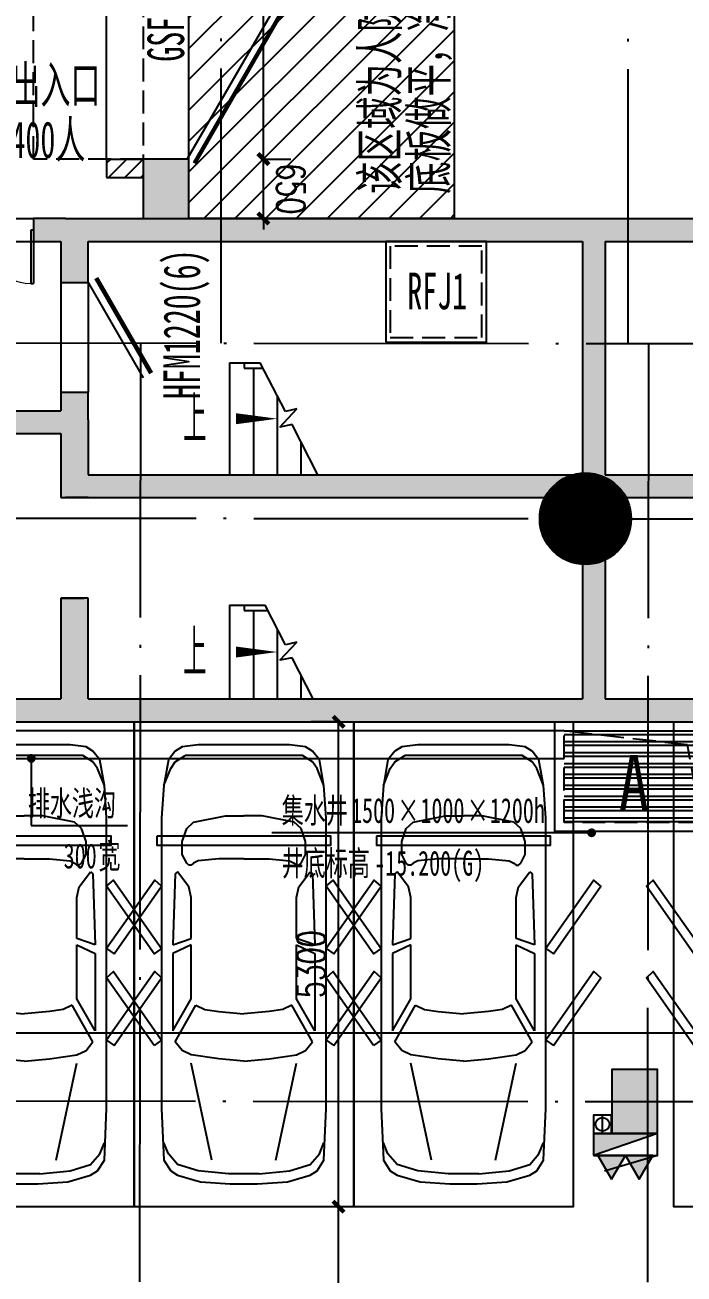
# Model space of a CAD drawing. Header units: millimetres. Extents: x 12325263 to 13848842, y -1463133 to 573208.
# Drawn here: x 12531185 to 12538387, y -1371622 to -1357971 of the extents above; entities that cross this region are included whole.
import ezdxf

# ---------------------------------------------------------------- set-up
doc = ezdxf.new("R2010")
doc.units = ezdxf.units.MM
doc.header["$LTSCALE"] = 1000
for name, pattern in [('__DASH', [0.35, 0.25, -0.1]), ('DASH', [0.35, 0.25, -0.1]), ('DOTE', [2.4200000000000004, 2, -0.2, 0.02, -0.2]), ('地下室负三层平面图$0$-3F平面$0$$AUDIT_BAD_LTYPE2', [0])]:
    doc.linetypes.add(name, pattern=pattern)
for name, color, linetype in [('#s-灭火器', 20, 'Continuous'), ('A-ANNO-DIMS', 83, 'Continuous'), ('A-WALL-PATT', 8, 'Continuous'), ('A_WALL(防火墙)', 151, 'Continuous'), ('AXIS', 3, 'Continuous'), ('DIM_SYMB', 3, 'Continuous'), ('DOOR_FIRE', 1, 'Continuous'), ('DOTE', 16, 'DOTE'), ('EQUIP_消火栓', 7, 'Continuous'), ('G-合 -3F地下室墙柱$0$COLUMN', 6, 'Continuous'), ('J-集水井', 40, 'Continuous'), ('PUB_HATCH', 8, 'Continuous'), ('PUB_TEXT', 7, 'Continuous'), ('TH_TEXT', 7, 'Continuous'), ('VPIPE-消防中', 3, 'Continuous'), ('人防墙', 6, 'Continuous'), ('人防平时标注', 42, 'Continuous'), ('人防门', 60, 'Continuous'), ('人防门编号', 73, 'Continuous'), ('人防集水井', 62, 'Continuous'), ('商业酒店共享车位', 53, 'Continuous'), ('水条件', 1, 'Continuous'), ('水沟+分水线', 133, 'Continuous'), ('防火卷帘', 141, 'Continuous')]:
    doc.layers.add(name, color=color, linetype=linetype)
doc.layers.add('人防文字', color=3, linetype='Continuous', lineweight=15)
doc.styles.add('-黑体', font='simhei.ttf')
doc.styles.add('_TCH_DIM', font='SIMPLEX.shx', dxfattribs={"width": 0.7, "bigfont": 'GBCBIG.shx'})
doc.styles.add('_TCH_DIM_T3', font='SIMPLEX.shx', dxfattribs={"width": 0.7058823529411765, "bigfont": 'GBCBIG.shx'})
doc.styles.add('宋体', font='', dxfattribs={"width": 0.65})
doc.styles.add('标注宋体', font='', dxfattribs={"width": 0.6})
doc.styles.get('宋体').set_extended_font_data('SimSun')
doc.styles.get('标注宋体').set_extended_font_data('NSimSun')
doc.dimstyles.new('_TCH_ARCH&&120', dxfattribs={"dimtxt": 306, "dimasz": 120, "dimexe": 300, "dimexo": 360, "dimgap": 147, "dimtad": 1, "dimdec": 0, "dimzin": 0, "dimdsep": 46, "dimtxsty": '_TCH_DIM_T3', "dimblk": 'ARCHTICK', "dimcen": 0.09, "dimclrt": 7, "dimazin": 2, "dimtfac": 1, "dimtdec": 0, "dimtix": 1, "dimtmove": 2, "dimatfit": 3, "dimfxl": 1, "dimfxlon": 1, "dimtolj": 1, "dimtzin": 0, "dimarcsym": 0})

# ---------------------------------------------------------------- blocks, each defined once
blk = doc.blocks.new('asdgafgfadagagfdhdagdgfasdgagRFJ1')
at = {"layer": '人防集水井'}
blk.add_lwpolyline([(-50, -1050.00000025006), (1049.999999761581, -1049.999999987893), (1049.999999761581, 49.99999974993989), (-50, 50.00000001210719)], close=True, dxfattribs=at)
at = {"layer": '人防集水井', "linetype": 'DASH'}
blk.add_lwpolyline([(0, -1000.000000238419), (999.9999997615814, -1000), (999.9999997615814, -2.384185791015625e-07), (0, 0)], close=True, dxfattribs=at)
at = {"layer": '人防集水井', "style": '标注宋体', "width": 0.6}
blk.add_text('RFJ1', height=400, dxfattribs=at).set_placement((185.9445598525926, -691.3971052645938))
blk = doc.blocks.new('asdgafgfadagagfdhdagdgfasdgagasdgdfgdsfh$DorLib2D$00000192')
at = {"color": 0}
blk.add_line((-0.4999999999906706, 0.1249999999948415), (0.3660254037936426, 0.6249999999947988), dxfattribs=at)
at = {"color": 0, "const_width": 0.04166666666666666}
blk.add_lwpolyline([(-0.5416666666573526, 0.1971687836435301), (0.3243587371270884, 0.6971687836435052)], dxfattribs=at)
blk = doc.blocks.new('asdgafgfadagagfdhdagdgfasdgagasdgdfgdsfh$DorLib2D$00000211')
at = {"color": 0}
for p, q in [((-0.4999999999998872, 0.04999999999998384), (-0.0669872981076951, 0.299999999999979)), ((0.5000000000001146, 0.05000000000001181), (0.06698729810792248, 0.3000000000000083))]:
    blk.add_line(p, q, dxfattribs=at)
at = {"color": 0, "const_width": 0.01}
for points in [[(-0.509999999999887, 0.06732050807566958), (-0.07698729810769844, 0.31732050807565)], [(0.5100000000001126, 0.06732050807569756), (0.07698729810792404, 0.3173205080756794)]]:
    blk.add_lwpolyline(points, dxfattribs=at)
blk = doc.blocks.new('asdgafgf20230228-rf3')
at = {"layer": 'PUB_HATCH'}
for points in [[(-10000.00342168678, 250.0280313555359), (-10000.00268760554, 899.9673301467071), (-10500.00268760523, 899.967894877321), (-10500.00342168646, 250.0285960861498)], [(-11349.99773273475, 250.0327178983054), (-11699.99979395072, 250.033726836105), (-11700.00051461633, 0.03372683714376576), (-11399.99999925437, 0.03286203692283468), (-11283.33257707627, 83.36585905780328)], [(-11283.33257707627, 83.36585905780328), (-11099.99999923969, 0.03199723818163088), (-5699.999999472158, 0.01643086082035178), (-5599.999243961586, 83.34947592607516), (-5649.997732952678, 250.0162867222017), (-11349.99773273475, 250.0327178983054)], [(-5599.999243961586, 83.34947592607516), (-5449.999999459922, 0.01571019520337134), (3.130042574494488e-07, -3.152363115848658e-07), (200.0042255882816, 124.9381033776825), (250.0022668424299, 249.9992790136522), (-5649.997732952679, 250.0162867222017)], [(-11399.99999925437, 0.03286203692283468), (-11400.00593400412, -449.9669066197354), (-11100.00593403021, -449.9708631216011), (-11099.99999923969, 0.03199723818163088), (-11283.33257707627, 83.36585905780328)], [(-5599.999243961586, 83.34947592607516), (-5699.999999472158, 0.01643086082035178), (-5700.033629735518, -2549.983569046607), (-5575.035278271788, -2674.983929375154), (-5450.033629723282, -2549.984289712167), (-5449.999999459922, 0.01571019520337134)], [(-11100.02571654259, -1949.971093734206), (-11100.02176003768, -1649.970863017241), (-11400.02176001159, -1649.966906515376), (-11400.02439768917, -1849.967640251941), (-11300.02593633521, -1966.635458076227)], [(-13300.02439760538, -1849.961697013427), (-13550.02769470206, -2099.960914999268), (-11400.02769477387, -2099.96764024285), (-11300.02593633521, -1966.635458076227), (-11400.02439768917, -1849.967640251941)], [(-11300.02593633521, -1966.635458076332), (-11400.02769477387, -2099.96764024285), (-11400.03494834651, -2649.966622530231), (-11200.03516814691, -2666.634209287481), (-11100.0336295048, -2549.968002670349), (-11100.02571654259, -1949.971093733891)], [(-11200.03516814691, -2666.634209287488), (-11100.03692658943, -2799.968002661883), (-5700.036926820295, -2799.983569038141), (-5575.035278271788, -2674.983929375154), (-5700.033629735518, -2549.983569046607), (-11100.0336295048, -2549.968002670349)], [(-5575.035278271788, -2674.983929375154), (-5450.036926808058, -2799.984289703701), (-0.03692703683819593, -2800.00000021285), (149.9647206833234, -2675.063298437826), (-0.03362995300788824, -2550.000000221316), (-5450.033629723282, -2549.984289712167)], [(-11400.03494834651, -2649.966622530211), (-11400.03692656333, -2799.964045978603), (-11100.03692658943, -2799.968002661883), (-11200.03516814691, -2666.634209287488)], [(-5575.035278271788, -2674.983929375154), (-5700.036926820295, -2799.983569038141), (-5700.065941167106, -4999.983568959), (-5600.06635314535, -5083.317190557716), (-5450.065941154868, -4999.984289624557), (-5450.036926808058, -2799.984289703701)], [(-11100.06594093453, -4999.968002582962), (-11100.05143376198, -3899.968002384548), (-11400.05143373589, -3899.964045882943), (-11400.06594095054, -4999.967238297347), (-11283.39955224149, -5083.300840931982)], [(-13483.35447514258, -5083.298754214729), (-13550.02166259088, -5249.965362722443), (-11350.06677483939, -5249.967281915637), (-11283.39968626041, -5083.30084093173), (-11400.06594095054, -4999.967238297347), (-13300.02088140898, -4999.965580817637)], [(-11283.39955224149, -5083.300840931982), (-11350.06717689615, -5249.967281914882), (-5650.067177114077, -5249.983713089588), (-5600.06635314535, -5083.317190557716), (-5700.065941167106, -4999.983568959), (-11100.06594093453, -4999.968002582962)], [(-5600.06635314535, -5083.317190557716), (-5650.067177114077, -5249.983713089588), (249.9328226791695, -5250.000720796741), (199.927163738085, -5125.06191812255), (-0.06594138364886945, -5000.000000133708), (-5450.065941154868, -4999.984289624557)]]:
    blk.add_hatch(color=256, dxfattribs=at).paths.add_polyline_path(points)
at = {"layer": '人防平时标注'}
h = blk.add_hatch(dxfattribs=at)
h.set_pattern_fill('ANSI31', color=8, scale=150, angle=-0.0005699958520115892)
h.set_pattern_definition([(44.99943000414794, (-9671117.266355816, -2984053.583234188), (-168.3781271681967, 168.3814773552322), [])])
h.paths.add_polyline_path([(-9999.996757935733, 6149.965714114485), (-7099.996757559478, 6149.941316809505), (-7100.131646506488, 249.9977667427156), (-10000.02129797265, 250.0224594557658)])
at = {"layer": 'DIM_SYMB'}
for points in [[(-9685.896899122643, -1937.472050863835, 0, 0, 0), (-9035.896899125766, -1937.474066007878, 0, 120, 0), (-9485.896899123603, -1937.472670908155, 0, 0, 0)], [(-9685.904184643072, -4487.472051022449, 0, 0, 0), (-9035.904184646195, -4487.474066166214, 0, 120, 0), (-9485.904184644032, -4487.472671066684, 0, 0, 0)]]:
    blk.add_lwpolyline(points, format="xyseb", dxfattribs=at)
at = {"layer": '人防墙'}
for p, q in [((-10500.00268760523, 899.967894877321), (-10500.00342168646, 250.0285960861498)), ((-10000.00268760554, 899.9673301467071), (-10500.00268760523, 899.967894877321)), ((-10000.00342168678, 250.0280313555359), (-10000.00268760554, 899.9673301467071)), ((-11699.99979395072, 250.033726836105), (-11700.00051461633, 0.03372683714376576)), ((-11349.99773273475, 250.0327178983054), (-11699.99979395072, 250.033726836105)), ((-11349.99773273475, 250.0327178983054), (-5649.997732952678, 250.0162867222017)), ((-10500.00342168646, 250.0285960861498), (-10000.00342168678, 250.0280313555359)), ((-5649.997732952679, 250.0162867222017), (250.0022668424299, 249.9992790136522)), ((-11700.00051461633, 0.03372683714376576), (-11399.99999925437, 0.03286203692283468)), ((-11399.99999925437, 0.03286203692283468), (-11400.00593400412, -449.9669066197354)), ((-11100.00593403021, -449.9708631216011), (-11099.99999923969, 0.03199723818163088)), ((-11099.99999923969, 0.03199723818163088), (-5699.999999472158, 0.01643086082035178)), ((-5699.999999472158, 0.01643086082035178), (-5700.033629735518, -2549.983569046607)), ((-5449.999999459922, 0.01571019520337134), (-5450.033629723282, -2549.984289712167)), ((-5449.999999459922, 0.01571019520337134), (3.130042574494488e-07, -3.152363115848658e-07)), ((-11400.00593400412, -449.9669066197354), (-11100.00593403021, -449.9708631216011)), ((-11400.02176001159, -1649.966906515376), (-11400.02439768917, -1849.967640251941)), ((-11100.02176003768, -1649.970863017241), (-11400.02176001159, -1649.966906515376)), ((-11100.02571654259, -1949.971093734206), (-11100.02176003768, -1649.970863017241)), ((-13300.02439760538, -1849.961697013427), (-11400.02439768917, -1849.967640251941)), ((-11100.02571654259, -1949.971093733891), (-11100.0336295048, -2549.968002670349)), ((-13550.02769470206, -2099.960914999268), (-11400.02769477387, -2099.96764024285)), ((-11400.02769477387, -2099.96764024285), (-11400.03494834651, -2649.966622530231)), ((-11100.0336295048, -2549.968002670349), (-5700.033629735518, -2549.983569046607)), ((-5450.033629723282, -2549.984289712167), (-0.03362995300788824, -2550.000000221316)), ((-11400.03494834651, -2649.966622530211), (-11400.03692656333, -2799.964045978603)), ((-11400.03692656333, -2799.964045978603), (-11100.03692658943, -2799.968002480208)), ((-11100.03692658943, -2799.968002661883), (-5700.036926820295, -2799.983569038141)), ((-5700.036926820295, -2799.983569038141), (-5700.065941167106, -4999.983568959)), ((-5450.036926808058, -2799.984289703701), (-5450.065941154868, -4999.984289624557)), ((-5450.036926808058, -2799.984289703701), (-0.03692703683819593, -2800.00000021285)), ((-11400.05143373589, -3899.964045882943), (-11400.06594095054, -4999.967238297347)), ((-11100.05143376198, -3899.968002384548), (-11400.05143373589, -3899.964045882943)), ((-11100.06594093453, -4999.968002582962), (-11100.05143376198, -3899.968002384548)), ((-13300.02088140898, -4999.965580817637), (-11400.06594095054, -4999.967238297347)), ((-11100.06594093453, -4999.968002582962), (-5700.065941167106, -4999.983568959)), ((-5450.065941154868, -4999.984289624557), (-0.06594138364886945, -5000.000000133708)), ((-13550.02166259088, -5249.965362722443), (-11350.06677483939, -5249.967281915637)), ((-11350.06717689615, -5249.967281914882), (-5650.067177114077, -5249.983713089588)), ((-5650.067177114077, -5249.983713089588), (249.9328226791695, -5250.000720796741))]:
    blk.add_line(p, q, dxfattribs=at)
at = {"layer": '人防平时标注'}
blk.add_lwpolyline([(-9999.996757935733, 6149.965714114485), (-7099.996757559478, 6149.941316809505), (-7100.131646506488, 249.9977667427156), (-10000.02129797265, 250.0224594557658)], close=True, dxfattribs=at)
at = {"layer": '人防门'}
for p, q in [((-12899.99979394574, 250.0371860310459), (-11699.99979395072, 250.033726836105)), ((-12900.00051461135, 0.0371860320846622), (-11700.00051461633, 0.03372683714367497)), ((-11400.00593400412, -449.9669066197354, -1.000481133353498e-09), (-11400.02176001159, -1649.966906515376, -1.000481133353498e-09)), ((-11100.00593403022, -449.9708631216014, -1.000481133353498e-09), (-11100.02176003768, -1649.970863017242, -1.000481133353498e-09)), ((-9555.895000237535, -1324.972453895587), (-9555.898798009, -2549.9724538897)), ((-9555.895000237535, -1324.972453895587), (-9395.895000238306, -1324.972949931043)), ((-9395.895000238304, -1324.972949931043), (-9395.895186251602, -1384.972949930755)), ((-9395.895000238306, -1324.972949931043), (-9220.230146797941, -1324.973494531017)), ((-9395.895000238304, -1324.972949931043), (-9220.230146797943, -1324.973494531017)), ((-8946.915010771372, -1857.547723962664), (-9220.230146797943, -1324.973494531017)), ((-9395.895186251602, -1384.972949930755), (-9189.438318454608, -1384.973589992797)), ((-9295.895186252083, -1384.973259952916), (-9295.89879801025, -2549.973259947317)), ((-9035.896113801098, -1684.161635402142), (-9035.8987980115, -2549.974066004934)), ((-9005.958162745159, -2028.098657435895), (-8823.092516106495, -1830.851609608256)), ((-8823.092516106495, -1830.851609608256), (-8946.915010771372, -1857.547723962664)), ((-8873.990472316913, -1999.646439894247), (-9005.958162745159, -2028.098657435895)), ((-8591.563651454839, -2549.975443542355), (-8873.990472316913, -1999.646439894247)), ((-8775.897684451686, -2190.787302671226), (-8775.89879801275, -2549.974872062551)), ((-9555.898798009, -2549.9724538897), (-8591.56365145484, -2549.975443542355)), ((-9555.902595780342, -3974.972454053664), (-9555.905773507051, -4999.972454048739)), ((-9555.902595780342, -3974.972454053664), (-9395.9025957811, -3974.972950089053)), ((-9395.902595781112, -3974.972950089053), (-9395.902781794384, -4034.972950088765)), ((-9395.902781794384, -4034.972950088765), (-9138.125890069672, -4034.973749254144)), ((-9395.9025957811, -3974.972950089053), (-9168.917718413039, -3974.973653792377)), ((-9395.902595781112, -3974.972950089053), (-9168.917718413033, -3974.973653792377)), ((-9295.902781794859, -4034.973260110882), (-9295.9057735083, -4999.973260106245)), ((-8946.92229629184, -4407.547724120954), (-9168.917718413033, -3974.973653792377)), ((-9035.903399321625, -4234.161635560509), (-9035.90577350955, -4999.974066163752)), ((-9005.96544826555, -4578.09865759422), (-8823.099801626973, -4380.851609766502)), ((-8823.099801626973, -4380.851609766502), (-8946.92229629184, -4407.547724120954)), ((-8873.997757837336, -4549.646440052471), (-9005.96544826555, -4578.09865759422)), ((-8642.890650880607, -4999.975284597558), (-8873.997757837336, -4549.646440052471)), ((-8775.904969972009, -4740.787302829475), (-8775.9057735108, -4999.974872221258)), ((-9555.905773507051, -4999.972454048739), (-8642.89065088062, -4999.975284597559))]:
    blk.add_line(p, q, dxfattribs=at)
at = {"layer": '人防门', "linetype": 'DASH'}
for p, q in [((-11100.03692658943, -2799.968002480206), (-11400.03692656333, -2799.964045978601)), ((-11400.05143373588, -3899.964045882939), (-11100.05143376198, -3899.968002384544))]:
    blk.add_line(p, q, dxfattribs=at)
at = {"layer": '人防门', "ltscale": 1000, "xscale": 4600, "yscale": 4600, "zscale": 500, "rotation": 269.9999352866385}
blk.add_blockref('asdgafgfadagagfdhdagdgfasdgagasdgdfgdsfh$DorLib2D$00000211', (-10250.00008984456, 3199.967612510547), dxfattribs=at)
at = {"layer": '人防门', "xscale": 1200, "yscale": 1200, "zscale": 300, "rotation": 269.9992443638048}
blk.add_blockref('asdgafgfadagagfdhdagdgfasdgagasdgdfgdsfh$DorLib2D$00000192', (-11250.0138470209, -1049.968884818489), dxfattribs=at)
at = {"layer": '人防集水井', "linetype": 'DASH', "rotation": 359.9995189825989}
blk.add_blockref('asdgafgfadagagfdhdagdgfasdgagRFJ1', (-7800.020633896813, -49.97043018369004), dxfattribs=at)
at = {"layer": 'TH_TEXT', "style": '_TCH_DIM', "width": 0.7}
for p in [(-10062.33306933465, -2199.971562578932), (-10062.34035485508, -4749.971562737614)]:
    blk.add_text('上', height=506.3829787234042, dxfattribs=at).set_placement(p)
at = {"layer": '人防平时标注', "style": '标注宋体', "width": 0.65}
for s, p in [('底板做平，净高不小于2.8米', (-7181.867146762088, 520.7532715934794)), ('该区域为人防开门范围，', (-7716.658460408449, 520.7585919916164))]:
    blk.add_text(s, height=399.9999999999998, rotation=89.99942978592603, dxfattribs=at).set_placement(p)
at = {"layer": '人防文字', "style": '标注宋体', "width": 0.6}
for s, p in [('战时次要出入口', (-13259.56541578844, 1512.868944776477, -0.5373462884002999)), ('战时进入400人', (-13259.56624639779, 912.8689444113988, -0.5373462884002999))]:
    blk.add_text(s, height=400, rotation=359.999920105463, dxfattribs=at).set_placement(p)
at = {"layer": '人防门编号', "style": '标注宋体', "width": 0.6}
for s, p in [('GSFMG4625(6)', (-10053.52561957762, 1965.498927869601)), ('HFM1220(6)', (-9880.160865396261, -1721.315843243618))]:
    blk.add_text(s, height=399.9999999999999, rotation=89.99999981323701, dxfattribs=at).set_placement(p)
blk = doc.blocks.new('A$C29311F2C')
at = {"layer": 'DOTE', "linetype": 'DOTE', "ltscale": 1.5}
for p, q in [((142010.0672960635, 70359.80184929876, -3.862500282726824e-09), (134815.236814322, 111336.1978583307, -3.101703276703805e-09)), ((137626.3052921034, 69594.84906871745, -5.172956978106391e-09), (130432.2871303, 110566.6187090845, -4.412269580802283e-09)), ((109372.6324592847, 64664.67138671794), (150920.1069128476, 71914.57593917719)), ((142226.2013110835, 70397.51656000072), (148889.0222666264, 32214.47822037071)), ((109701.819820758, 62778.17710351886), (151249.294274332, 70028.08165597834)), ((136758.815790249, 69443.4748595407), (143421.6367458105, 31260.43651980872)), ((110796.8190337382, 56502.99768590799), (152344.2934873123, 63752.90223836887))]:
    blk.add_line(p, q, dxfattribs=at)
blk = doc.blocks.new('asdfsfsdf')
at = {"color": 253, "linetype": '地下室负三层平面图$0$-3F平面$0$$AUDIT_BAD_LTYPE2', "transparency": 33554559, "extrusion": (0.0004477907748714072, 3.529959095306893e-16, 0.999999899741706)}
for p, q in [((-168.7499837987125, -110.000000001397, 0.07556469346370548), (-499.9999510645866, -141.1764707579277, 0.2238953878532797)), ((168.7499823644757, -109.9999999995343, -0.07556469305539444), (-168.7499837987125, -110.000000001397, 0.07556469346370548)), ((168.7499823644757, -109.9999999995343, -0.07556469305539444), (499.999950107187, -141.1764707579277, -0.2238953876585836)), ((-724.9999280292541, -211.764705659356, 0.3246483119859617), (-824.9999170508236, -329.4117646231316, 0.3694273889297957)), ((-499.9999510645866, -141.1764707579277, 0.2238953878532797), (-724.9999280292541, -211.764705659356, 0.3246483119859617)), ((-349.9999665804207, -258.8235292448662, 0.1567267717199455), (-574.9999421145767, -1317.647058726754, 0.2574796953287081)), ((349.9999641925097, -258.8235292430036, -0.1567267711171998), (574.9999411571771, -1317.647058724891, -0.2574796952492556)), ((499.999950107187, -141.1764707579277, -0.2238953876585836), (724.9999261181802, -211.7647058977745, -0.3246483115967724)), ((724.9999261181802, -211.7647058977745, -0.3246483115967724), (824.9999175239354, -329.4117646231316, -0.3694273894917245)), ((-824.9999170508236, -329.4117646231316, 0.3694273889297957), (-874.99991251342, -447.0588235869072, 0.3918169277702976)), ((824.9999175239354, -329.4117646231316, -0.3694273894917245), (874.9999125096947, -447.0588235869072, -0.3918169281189517)), ((-274.9999726694077, -1364.705882550683, 0.1231424633135522), (-574.9999425914139, -1411.764705897775, 0.2574796953093296)), ((2.365559339523315e-07, -1341.176470519509), (-274.9999726694077, -1364.705882550683, 0.1231424633135522)), ((2.365559339523315e-07, -1341.176470519509), (274.9999717120081, -1364.705882312264, -0.1231424628849248)), ((274.9999717120081, -1364.705882312264, -0.1231424628849248), (574.9999416340142, -1411.764705897775, -0.2574796953464441)), ((-674.9999320898205, -1458.823529244866, 0.3022587728158986), (-749.9999260008335, -1552.941176654305, 0.3358430815717435)), ((-574.9999425914139, -1411.764705897775, 0.2574796953093296), (-674.9999320898205, -1458.823529244866, 0.3022587728158986)), ((574.9999416340142, -1411.764705897775, -0.2574796953464441), (674.9999316073954, -1458.823529481422, -0.3022587727170486)), ((674.9999316073954, -1458.823529481422, -0.3022587727170486), (749.9999240897596, -1552.941176414024, -0.3358430809488905)), ((-749.9999260008335, -1552.941176654305, 0.3358430815717435), (-524.9999480806291, -1952.941176654305, 0.2350901571286059)), ((749.9999240897596, -1552.941176414024, -0.3358430809488905), (524.9999452158809, -1952.941176415887, -0.2350901560785282)), ((-774.9999220632017, -2517.647058726754, 0.3470378507689607), (-774.9999220632017, -1670.588235379662, 0.3470378503031141)), ((-774.9999220632017, -1670.588235379662, 0.3470378503031141), (-574.9999421145767, -2023.529411557596, 0.257479695328853)), ((774.9999230131507, -1670.588235379662, -0.3470378509613082), (574.9999421108514, -2023.529411794152, -0.2574796950939764)), ((774.9999225363135, -2517.64705896331, -0.3470378506309664), (774.9999230131507, -1670.588235379662, -0.3470378509613082)), ((-524.9999480806291, -1952.941176654305, 0.2350901571286059), (-424.9999581072479, -1905.882352830376, 0.1903110794088359)), ((-424.9999581072479, -1905.882352830376, 0.1903110794088359), (-274.9999731462449, -1882.35294127604, 0.1231424632944275)), ((-274.9999731462449, -1882.35294127604, 0.1231424632944275), (2.365559339523315e-07, -1858.823529244866)), ((274.9999717120081, -1882.352941035759, -0.1231424628847421), (2.365559339523315e-07, -1858.823529244866)), ((424.999956196174, -1905.882352830376, -0.1903110785527894), (274.9999717120081, -1882.352941035759, -0.1231424628847421)), ((524.9999452158809, -1952.941176415887, -0.2350901560785282), (424.999956196174, -1905.882352830376, -0.1903110785527894)), ((-574.9999421145767, -2023.529411557596, 0.257479695328853), (-574.9999421145767, -2611.764705659356, 0.2574796952125222)), ((574.9999421108514, -2023.529411794152, -0.2574796950939764), (574.9999411571771, -2611.764705897775, -0.2574796951324972)), ((-574.9999421145767, -2611.764705659356, 0.2574796952125222), (-774.9999220632017, -2517.647058726754, 0.3470378507689607)), ((574.9999411571771, -2611.764705897775, -0.2574796951324972), (774.9999225363135, -2517.64705896331, -0.3470378506309664)), ((-774.9999215863645, -2611.764705899637, 0.3470378500898093), (-574.9999416377395, -2682.35294127604, 0.2574796952319682)), ((-749.9999255239964, -3388.235294345301, 0.3358430813588681), (-774.9999215863645, -2611.764705899637, 0.3470378500898093)), ((-574.9999416377395, -2682.35294127604, 0.2574796952319682), (-574.9999421145767, -3129.41176486155, 0.257479695562074)), ((774.9999225363135, -2611.764705659356, -0.3470378507473485), (574.9999416340142, -2682.35294127604, -0.2574796952294666)), ((574.9999416340142, -2682.35294127604, -0.2574796952294666), (574.9999416340142, -3129.411764621269, -0.2574796948800628)), ((749.9999245665967, -3388.235294343438, -0.3358430809290396), (774.9999225363135, -2611.764705659356, -0.3470378507473485)), ((-574.9999421145767, -3129.41176486155, 0.257479695562074), (-599.9999405629933, -3247.058823586907, 0.2686744650115782)), ((574.9999416340142, -3129.411764621269, -0.2574796948800628), (599.9999391268939, -3247.058823586907, -0.2686744647175814)), ((-599.9999405629933, -3247.058823586907, 0.2686744650115782), (-724.9999270755798, -3411.764705897775, 0.324648311792771)), ((599.9999391268939, -3247.058823586907, -0.2686744647175814), (724.9999275486916, -3411.764705897775, -0.3246483115377303)), ((-724.9999270755798, -3411.764705897775, 0.324648311792771), (-749.9999255239964, -3388.235294345301, 0.3358430813588681)), ((724.9999275486916, -3411.764705897775, -0.3246483115377303), (749.9999245665967, -3388.235294343438, -0.3358430809290396)), ((-624.9999380558729, -3505.882353068795, 0.2798692348493339), (-674.9999320898205, -3599.999999762978, 0.3022587729329561)), ((-599.9999405629933, -3482.352941274177, 0.2686744655939557), (-624.9999380558729, -3505.882353068795, 0.2798692348493339)), ((-574.9999421145767, -3482.35294127604, 0.2574796953293679), (-599.9999405629933, -3482.352941274177, 0.2686744655939557)), ((-549.9999470058829, -3505.882352830376, 0.2462849269087827), (-574.9999421145767, -3482.35294127604, 0.2574796953293679)), ((-499.9999496340752, -3529.41176486155, 0.2238953872139153), (-549.9999470058829, -3505.882352830376, 0.2462849269087827)), ((-274.9999731462449, -3552.941176415887, 0.1231424632950173), (-499.9999496340752, -3529.41176486155, 0.2238953872139153)), ((274.9999726656824, -3552.941176415887, -0.1231424630783778), (499.999950107187, -3529.41176486155, -0.2238953881230394)), ((499.999950107187, -3529.41176486155, -0.2238953881230394), (549.9999441411346, -3505.882352830376, -0.2462849258573907)), ((549.9999441411346, -3505.882352830376, -0.2462849258573907), (574.9999416340142, -3482.35294127604, -0.2574796952294021)), ((574.9999416340142, -3482.35294127604, -0.2574796952294021), (599.9999391268939, -3482.352941274177, -0.2686744647174983)), ((599.9999391268939, -3482.352941274177, -0.2686744647174983), (624.9999351911247, -3505.882352830376, -0.2798692334487053)), ((624.9999351911247, -3505.882352830376, -0.2798692334487053), (674.9999311305583, -3600.000000001397, -0.3022587726192891)), ((-674.9999320898205, -3599.999999762978, 0.3022587729329561), (-674.9999320898205, -3741.17647075979, 0.3022587729329017)), ((7.133930921554565e-07, -3552.941176654305), (-274.9999731462449, -3552.941176415887, 0.1231424632950173)), ((7.133930921554565e-07, -3552.941176654305), (274.9999726656824, -3552.941176415887, -0.1231424630783778)), ((674.9999311305583, -3600.000000001397, -0.3022587726192891), (674.9999316073954, -3741.176470281091, -0.3022587730655932)), ((-674.9999320898205, -3741.17647075979, 0.3022587729329017), (-624.9999380558729, -3882.352941037621, 0.2798692345000124)), ((674.9999316073954, -3741.176470281091, -0.3022587730655932), (624.9999351911247, -3882.352941037621, -0.2798692334484588)), ((-624.9999380558729, -3882.352941037621, 0.2798692345000124), (-549.9999460522085, -3952.941176414024, 0.2462849269474509)), ((-549.9999460522085, -3952.941176414024, 0.2462849269474509), (-199.9999792352319, -4023.529411794152, 0.08955815500490981)), ((549.9999450948089, -3952.941176654305, -0.2462849259351472), (199.9999801851809, -4023.529411553871, -0.08955815519579101)), ((624.9999351911247, -3882.352941037621, -0.2798692334484588), (549.9999450948089, -3952.941176654305, -0.2462849259351472)), ((-199.9999792352319, -4023.529411794152, 0.08955815500490981), (2.365559339523315e-07, -4023.529411553871)), ((199.9999801851809, -4023.529411553871, -0.08955815519579101), (2.365559339523315e-07, -4023.529411553871)), ((-874.9999120365828, -4352.941176656168, 0.3918169277909837), (-799.9999205116183, -4541.176470521372, 0.3582326202192607)), ((874.9999125096947, -4352.941176414024, -0.3918169282337609), (799.9999190755188, -4541.176470757928, -0.3582326193421601)), ((-799.9999205116183, -4541.176470521372, 0.3582326202192607), (-749.9999260008335, -4611.764706136193, 0.3358430813398884)), ((-749.9999260008335, -4611.764706136193, 0.3358430813398884), (-641.2499364260584, -4680.000000241678, 0.2871458345919543)), ((749.9999240897596, -4611.764706136193, -0.3358430808314997), (641.249935945496, -4680.000000001397, -0.2871458343748414)), ((799.9999190755188, -4541.176470757928, -0.3582326193421601), (749.9999240897596, -4611.764706136193, -0.3358430808314997)), ((641.249935945496, -4680.000000001397, -0.2871458343748414), (-641.2499364260584, -4680.000000241678, 0.2871458345919543))]:
    blk.add_line(p, q, dxfattribs=at)
for points in [[(-474.9999997620226, -23.52941179275513), (-149.9999997613286, -7.049211745248385e-29), (149.9999997613286, 7.049211745248385e-29), (474.9999992851854, -23.52941203117371), (724.9999997609804, -94.11764716915788), (799.9999992858793, -141.1764707565308), (875.0000002394273, -258.8235292453319), (899.9999983314156, -823.5294117927554), (899.99999928509, -4000.000000238419), (875.0000002394273, -4352.941176414491), (824.9999992870789, -4635.294117448852), (750.0000002408798, -4729.411765098573), (674.9999992854691, -4776.470588445664), (500.0000002381968, -4800.000000000001), (-500.000000715034, -4800.000000000001), (-674.9999997604438, -4776.470588210971), (-750.0000007158543, -4729.411765098573), (-825.0000007175906, -4635.294117927552), (-874.9999997607275, -4352.941176654772), (-900.0000007137389, -4000.000000238419), (-900.0000007156016, -823.5294117927554), (-874.999999285753, -258.8235297203065), (-800.0000007145284, -141.1764707602561), (-724.9999997591177, -94.11764669418336)], [(-981.91520381036, -1513.230591773987), (-1500.00000071459, -2253.132360218093), (-1425.335413217106, -2320.844957351685), (-900.0000007156016, -1570.588235139847)]]:
    blk.add_lwpolyline(points, close=True, dxfattribs=at)
for points, elevation in [([(981.915204765897, -1513.230591773987), (1499.999998807242, -2253.132359979675), (1425.335412263431, -2320.844957351685), (899.9999988082526, -1570.588235378266)], 1.176665431756874e-10), ([(-900.0000007156016, -2570.588235378266), (-981.9152042871972, -2513.230591535569), (-1500.00000071459, -3253.132359743119), (-1425.335413217105, -3320.844957351685)], -1.149049744242348e-10), ([(981.915204765897, -2513.230591773987), (1499.99999785543, -3253.132359743119), (1425.335412265294, -3320.844957351685), (899.9999992850899, -2570.588235378266)], 1.171056029924955e-10)]:
    blk.add_lwpolyline(points, close=True, dxfattribs=dict(at, elevation=elevation))
blk = doc.blocks.new('A$C06465456')
for points in [[(0, 5300.000174847431), (2400, 5300.000174847431), (2400, 0.0001748474314808846), (0, 0.0001748474314808846)], [(250, 4050.000174847431), (250, 3950.000174847431), (2150, 3950.000174847431), (2150, 4050.000174847431)]]:
    blk.add_lwpolyline(points, close=True)
at = {"xscale": -1, "rotation": 180}
blk.add_blockref('asdfsfsdf', (1200.000000244007, 250.000174849527), dxfattribs=at)
blk = doc.blocks.new('管位')
at = {"layer": '水条件'}
blk.add_line((12573125.95161151, 675360.3646074757), (12573125.95161151, 675160.3646074757), dxfattribs=at)
blk.add_lwpolyline([(12573025.95161151, 675360.3646074757), (12573225.95161151, 675360.3646074757), (12573225.95161151, 675160.3646074757), (12573025.95161151, 675160.3646074757)], close=True, dxfattribs=at)
blk = doc.blocks.new('灭火器')
at = {"layer": '#s-灭火器', "ltscale": 1000}
for points in [[(292444.1076592965, 59706.6250948105), (292144.1076592965, 59706.6250948105), (292294.1076592965, 59446.81747367606)], [(292744.1076592965, 59706.6250948105), (292444.1076592965, 59706.6250948105), (292594.1076592965, 59446.81747367606)]]:
    blk.add_hatch(color=256, dxfattribs=at).paths.add_polyline_path(points)
for points in [[(292294.1076592965, 59446.81747367606), (292444.1076592965, 59706.6250948105), (292144.1076592965, 59706.6250948105)], [(292594.1076592965, 59446.81747367606), (292744.1076592965, 59706.6250948105), (292444.1076592965, 59706.6250948105)]]:
    blk.add_lwpolyline(points, close=True, dxfattribs=at)
blk = doc.blocks.new('$TWTSYS$00000508')
for p, q in [((-0.5, 0.5), (0.3236161731911125, 1.224064056863426)), ((-0.5, 0.5), (-0.5, -0.5)), ((-0.5, -0.5), (0.5, 0.5)), ((0.5, 0.5), (-0.5, 0.5)), ((0.5, -0.5), (0.5, 0.5)), ((-0.5, -0.5), (0.5, -0.5))]:
    blk.add_line(p, q)
blk.add_solid([(0.5, -0.5), (0.5, 0.5), (-0.5, -0.5)])
blk = doc.blocks.new('消火栓')
at = {"layer": '#s-灭火器', "rotation": 180.0000000000001}
blk.add_blockref('灭火器', (12864422.05702452, 734931.81413663), dxfattribs=at)
at = {"layer": 'EQUIP_消火栓', "xscale": 700, "yscale": 240, "zscale": 700}
blk.add_blockref('$TWTSYS$00000508', (12571977.94936522, 675105.1890418193), dxfattribs=at)
blk = doc.blocks.new('asdfsadfasdfsa')
at = {"layer": 'VPIPE-消防中'}
blk.add_circle((-20700.73740241677, -14549.50301152747), 75, dxfattribs=at)
at = {"rotation": 180}
blk.add_blockref('消火栓', (12551527.21196273, 660335.8016834364), dxfattribs=at)
at = {"layer": '水条件', "xscale": -1, "rotation": 180}
blk.add_blockref('管位', (-12593826.689014, 660710.977249021), dxfattribs=at)
blk = doc.blocks.new('A$C0F4A4D7E')
at = {"layer": 'J-集水井', "linetype": 'DASH'}
h = blk.add_hatch(dxfattribs=at)
h.set_pattern_fill('ANSI32', color=98, scale=25, angle=494.9999999990569, style=0)
h.set_pattern_definition([(179.9999999990568, (200.0015206933022, -200.0001142024994), (-1.959818973773508e-09, -119.0625), []), (179.9999999990568, (160.3140033483505, -160.3125967979431), (-1.959818973773508e-09, -119.0625), [])])
edge = h.paths.add_edge_path()
edge.add_line((0.0007604360580444336, 2.384185791015625e-07), (1499.999239683151, 2.384185791015625e-07))
edge.add_line((1499.999239683151, -1.192092895507812e-07), (1500.000000119209, 999.999885559082))
edge.add_line((1500, 999.999885559082), (0.001520633697509766, 999.9998856782913))
edge.add_line((0.001520752906799316, 999.9998859167099), (0.0007604360580444336, 1.192092895507812e-07))
at = {"layer": 'J-集水井', "color": 251, "linetype": 'Continuous'}
blk.add_lwpolyline([(1600.000000143424, 1099.999999872874), (-99.99999985098839, 1100.000000007916), (-100.0000002086163, -99.99999987287447), (1599.999999856576, -100.0000000079162)], close=True, dxfattribs=at)
at = {"layer": 'J-集水井', "linetype": 'DASH'}
blk.add_lwpolyline([(1500.000000119209, 999.9999998807907), (1.192092895507812e-07, 1000), (-1.788139343261719e-07, 1.192092895507812e-07), (1499.999999880791, 0)], close=True, dxfattribs=at)
blk.add_lwpolyline([(-1.788139343261719e-07, 1.192092895507812e-07), (151.355367064476, 847.2046052217484), (1500.000000119209, 999.9999998807907)], dxfattribs=at)
at = {"layer": 'J-集水井', "color": 7, "style": '-黑体', "width": 0.8}
blk.add_text('A', height=599.9999999999999, rotation=3.28932562657762e-06, dxfattribs=at).set_placement((575.4382190704346, 136.1278800964355))
blk = doc.blocks.new('_YZH')
blk.add_circle((0, 0), 0.5)
at = {"layer": 'PUB_HATCH', "const_width": 0.5}
blk.add_lwpolyline([(-0.25, 0, 1), (0.25, 0, 1)], format="xyb", close=True, dxfattribs=at)
blk = doc.blocks.new('_FZH')
blk.add_lwpolyline([(-0.5, -0.5), (0.5, -0.5), (0.5, 0.5), (-0.5, 0.5)], close=True)
at = {"layer": 'PUB_HATCH'}
blk.add_solid([(-0.5, -0.5), (0.5, -0.5), (-0.5, 0.5), (0.5, 0.5)], dxfattribs=at)
blk = doc.blocks.new('asdggG-合 -3F地下室墙柱')
at = {"layer": 'G-合 -3F地下室墙柱$0$COLUMN', "color": 2, "xscale": 1000.000000503112, "yscale": 1000.000000503112, "zscale": 1000.000000503112}
blk.add_blockref('_YZH', (711584913.9994152, 2542206930.19433), dxfattribs=at)
at = {"layer": 'G-合 -3F地下室墙柱$0$COLUMN', "color": 2, "xscale": 500.0000003170906, "yscale": 699.999999645675, "zscale": 699.999999645675, "rotation": 9.95877441292172}
blk.add_blockref('_FZH', (711586545.173871, 2542200749.510931), dxfattribs=at)
blk = doc.blocks.new('_ArchTick')
at = {"color": 0, "linetype": 'ByBlock', "const_width": 0.4}
blk.add_lwpolyline([(-0.5, -0.5), (0.5, 0.5)], dxfattribs=at)
blk = doc.blocks.new('*D3310')
at = {"layer": 'A-ANNO-DIMS', "color": 0, "lineweight": -2, "transparency": 16777216}
for p, q in [((12533788.99283531, -1354986.785908888), (12534089.99283531, -1354986.784672676)), ((12533790.01111131, -1359436.729310453), (12533789.99283531, -1354986.785904781)), ((12533789.01111131, -1359436.729314561), (12534090.01111131, -1359436.728078348))]:
    blk.add_line(p, q, dxfattribs=at)
at = {"layer": 'Defpoints', "color": 0, "transparency": 16777216}
for p in [(12532076.82169378, -1354986.792940807), (12533789.99283531, -1354986.785904781), (12532076.83996978, -1359436.736346479)]:
    blk.add_point(p, dxfattribs=at)
at = {"layer": 'A-ANNO-DIMS', "color": 0, "lineweight": -2, "transparency": 16777216, "xscale": 120, "yscale": 120, "zscale": 120}
for p, rotation in [((12533789.99283531, -1354986.785904781), 90.0002353148329), ((12533790.01111131, -1359436.729310453), 270.0002353148329)]:
    blk.add_blockref('_ArchTick', p, dxfattribs=dict(at, rotation=rotation))
at = {"layer": 'A-ANNO-DIMS', "color": 7, "transparency": 16777216, "insert": (12534090.0019733, -1357211.756375511), "char_height": 306, "attachment_point": 5, "rotation": 270.00023531483293, "style": '_TCH_DIM_T3'}
blk.add_mtext('\\A1;4450', dxfattribs=at)
blk = doc.blocks.new('*D3311')
at = {"layer": 'A-ANNO-DIMS', "color": 0, "lineweight": -2, "transparency": 16777216}
for p, q in [((12533790.01111131, -1359436.729310453), (12533790.01061847, -1359316.729310454)), ((12533789.01111131, -1359436.729314561), (12534090.01111131, -1359436.728078348)), ((12533790.01378064, -1360086.672305546), (12533790.01111131, -1359436.729310453)), ((12533789.01378064, -1360086.672309653), (12534090.01378063, -1360086.671073441)), ((12533790.01378064, -1360086.672305546), (12533790.01427348, -1360206.672305545))]:
    blk.add_line(p, q, dxfattribs=at)
at = {"layer": 'Defpoints', "color": 0, "transparency": 16777216}
for p in [(12532076.83996978, -1359436.736346476), (12533790.01111131, -1359436.729310453), (12532076.84263911, -1360086.679341569)]:
    blk.add_point(p, dxfattribs=at)
at = {"layer": 'A-ANNO-DIMS', "color": 0, "lineweight": -2, "transparency": 16777216, "xscale": 120, "yscale": 120, "zscale": 120}
for p, rotation in [((12533790.01111131, -1359436.729310453), 270.0002353147432), ((12533790.01378064, -1360086.672305546), 90.00023531474325)]:
    blk.add_blockref('_ArchTick', p, dxfattribs=dict(at, rotation=rotation))
at = {"layer": 'A-ANNO-DIMS', "color": 7, "transparency": 16777216, "insert": (12534090.01244597, -1359761.699575893), "char_height": 306, "attachment_point": 5, "rotation": 270.00023531474324, "style": '_TCH_DIM_T3'}
blk.add_mtext('\\A1;650', dxfattribs=at)
blk = doc.blocks.new('*D3712')
at = {"layer": 'A-ANNO-DIMS', "color": 0, "lineweight": -2, "transparency": 16777216}
for p, q in [((12534612.80259368, -1370886.785752828), (12534311.80259368, -1370886.785752828)), ((12534611.80259368, -1376386.785752828), (12534611.80259368, -1370886.785752828)), ((12534612.80259368, -1376386.785752828), (12534311.80259368, -1376386.785752828))]:
    blk.add_line(p, q, dxfattribs=at)
at = {"layer": 'Defpoints', "color": 0, "transparency": 16777216}
for p in [(12534611.80259368, -1370886.785752828), (12535478.77147622, -1370886.785752828), (12535478.77147622, -1376386.785752828)]:
    blk.add_point(p, dxfattribs=at)
at = {"layer": 'A-ANNO-DIMS', "color": 0, "lineweight": -2, "transparency": 16777216, "xscale": 120, "yscale": 120, "zscale": 120}
for p, rotation in [((12534611.80259368, -1370886.785752828), 90), ((12534611.80259368, -1376386.785752828), 270)]:
    blk.add_blockref('_ArchTick', p, dxfattribs=dict(at, rotation=rotation))
at = {"layer": 'A-ANNO-DIMS', "color": 7, "transparency": 16777216, "insert": (12534311.80259368, -1373636.785752826), "char_height": 306, "attachment_point": 5, "rotation": 90, "style": '_TCH_DIM_T3'}
blk.add_mtext('\\A1;5500', dxfattribs=at)
blk = doc.blocks.new('*D3713')
at = {"layer": 'A-ANNO-DIMS', "color": 0, "lineweight": -2, "transparency": 16777216}
for p, q in [((12534612.80259368, -1365586.785749991), (12534311.80259368, -1365586.785749991)), ((12534611.80259368, -1370886.785752828), (12534611.80259368, -1365586.785749991)), ((12534612.80259368, -1370886.785752828), (12534311.80259368, -1370886.785752828))]:
    blk.add_line(p, q, dxfattribs=at)
at = {"layer": 'Defpoints', "color": 0, "transparency": 16777216}
for p in [(12534611.80259368, -1365586.785749991), (12535478.77147622, -1365586.785749991), (12535478.77147622, -1370886.785752828)]:
    blk.add_point(p, dxfattribs=at)
at = {"layer": 'A-ANNO-DIMS', "color": 0, "lineweight": -2, "transparency": 16777216, "xscale": 120, "yscale": 120, "zscale": 120}
for p, rotation in [((12534611.80259368, -1365586.785749991), 90), ((12534611.80259368, -1370886.785752828), 270)]:
    blk.add_blockref('_ArchTick', p, dxfattribs=dict(at, rotation=rotation))
at = {"layer": 'A-ANNO-DIMS', "color": 7, "transparency": 16777216, "insert": (12534311.80259368, -1368236.785751407), "char_height": 306, "attachment_point": 5, "rotation": 90, "style": '_TCH_DIM_T3'}
blk.add_mtext('\\A1;5300', dxfattribs=at)
blk = doc.blocks.new('$DorLib2D$00000037')
at = {"linetype": 'DASH'}
blk.add_line((0.5, 3.108624468950438e-15), (-0.5, 3.108624468950438e-15), dxfattribs=at)
blk = doc.blocks.new('$DorLib2D$00000002')
for p, q in [((-0.5, -5.684341886080802e-17), (-0.5000000000000007, 0.4875)), ((-0.4750000000000007, 0.4875), (-0.5000000000000007, 0.4875)), ((-0.475, -2.842170943040401e-17), (-0.4750000000000007, 0.4875)), ((0.475, -2.842170943040401e-17), (0.4750000000000007, 0.4875)), ((0.4750000000000007, 0.4875), (0.5000000000000007, 0.4875)), ((0.5, -5.684341886080802e-17), (0.5000000000000007, 0.4875)), ((-0.5, -5.684341886080802e-17), (-0.475, -2.842170943040401e-17)), ((0.5, -5.684341886080802e-17), (0.475, -2.842170943040401e-17))]:
    blk.add_line(p, q)
at = {"lineweight": 13}
for centre, start, end in [((-0.4875, -4.263256414560601e-17), 0, 88.53071641864632), ((0.4875, -4.263256414560601e-17), 91.4692835813537, 180)]:
    blk.add_arc(centre, 0.4875, start, end, dxfattribs=at)

msp = doc.modelspace()

# ---------------------------------------------------------------- hatches: boundary and pattern name
at = {"layer": 'A-WALL-PATT'}
h = msp.add_hatch(dxfattribs=at)
h.set_pattern_fill('ANSI37', color=252, scale=400)
h.set_pattern_definition([(45, (0, 0), (-449.0128060534576, 449.0128060534577), []), (135, (0, 0), (-449.0128060534577, -449.0128060534576), [])])
h.paths.add_polyline_path([(12504241.55586849, -1283957.969702356), (12637591.55586849, -1283957.969702356), (12637591.55586849, -1405607.969702357), (12504241.55586849, -1405607.969702357)])
h.paths.add_polyline_path([(12536667.44397216, -1284257.519106785), (12508912.19756728, -1303721.738868847), (12510476.64282127, -1305952.577048315), (12510476.64282127, -1360683.544963154), (12523697.00987751, -1360697.49956174), (12523657.22736275, -1398386.82786861), (12613949.47046454, -1398386.680534865), (12628138.60885084, -1317575.91585782), (12611264.04117262, -1314612.999011876), (12574996.82054267, -1314612.957628954), (12574997.80363845, -1307236.807132755), (12568296.80851373, -1307236.814778964), (12568296.81176471, -1310085.914022335), (12554779.15267792, -1310084.112384246)], flags=16)
h = msp.add_hatch(dxfattribs=at)
h.set_pattern_fill('普通砖', color=256, scale=50, style=0)
h.set_pattern_definition([(45, (0, 89.755675), (-88.38838300365748, 88.3883830036575), [])])
h.paths.add_polyline_path([(12532076.82107679, -1359636.785729822), (12532476.82107679, -1359636.785733469), (12532476.82107861, -1359436.785733469), (12532076.82107861, -1359436.785729822)])

# ---------------------------------------------------------------- linework, layer by layer
at = {"layer": 'A_WALL(防火墙)'}
for p, q in [((12532076.82107861, -1359436.785729822), (12532476.82107861, -1359436.785733469)), ((12532076.82107861, -1359436.785729822), (12532076.82107679, -1359636.785729822)), ((12532476.82107861, -1359436.785733469), (12532476.82107679, -1359636.785733469)), ((12532076.82107679, -1359636.785729822), (12532476.82107679, -1359636.785733469))]:
    msp.add_line(p, q, dxfattribs=at)
at = {"layer": 'AXIS'}
for p, q in [((12537074.9925881, -1366800), (12533882.00871361, -1366800)), ((12537377.15822593, -1366800), (12537074.9925881, -1366800))]:
    msp.add_line(p, q, dxfattribs=at)
at = {"layer": 'AXIS', "const_width": 48}
msp.add_lwpolyline([(12537401.15822593, -1366800, 1), (12537353.15822593, -1366800, 1)], format="xyb", close=True, dxfattribs=at)
at = {"layer": '水沟+分水线'}
for p, q in [((12531253.78374017, -1365986.785752957), (12531253.78374017, -1366721.350639027)), ((12531253.78374017, -1366721.350639027), (12532305.22504371, -1366721.350639027)), ((12524191.58546161, -1368986.769693767), (12551896.82264634, -1368986.785751995))]:
    msp.add_line(p, q, dxfattribs=at)
msp.add_lwpolyline([(12537076.81675335, -1365686.785387684), (12524191.58546161, -1365686.769693767), (12524191.58546161, -1365986.769693767), (12537076.81675342, -1365986.785387684)], dxfattribs=at)
at = {"layer": '水沟+分水线', "const_width": 48}
msp.add_lwpolyline([(12531253.78374017, -1365962.785752957, 1), (12531253.78374017, -1366010.785752957, 1)], format="xyb", close=True, dxfattribs=at)
at = {"layer": '防火卷帘', "color": 6, "linetype": '__DASH'}
msp.add_lwpolyline([(12532476.82107768, -1359436.736346479), (12531276.82107768, -1359436.736346479), (12531276.8210777, -1354836.785749964), (12532476.8210777, -1354836.785749964)], close=True, dxfattribs=at)
at = {"layer": '防火卷帘', "linetype": 'DASH'}
msp.add_lwpolyline([(12532476.8210777, -1354836.785749964), (12532476.8158821, -1359436.850948276)], dxfattribs=at)

# ---------------------------------------------------------------- block references
for name, p, rotation in [('asdggG-合 -3F地下室墙柱', (-1127969968.402404, -2382206141.04408), 350.0413192028868), ('A$C29311F2C', (12385739.22775732, -1406192.920033182), 350.0412492537989)]:
    msp.add_blockref(name, p, dxfattribs=dict(rotation=rotation))
msp.add_blockref('asdfsadfasdfsa', (12558196.82335843, -1355436.785749963))
at = {"layer": 'DOOR_FIRE', "xscale": -1200, "yscale": -1200, "zscale": 100, "rotation": 359.9999999999064}
msp.add_blockref('$DorLib2D$00000002', (12530676.84222152, -1360211.666490594), dxfattribs=at)
at = {"layer": '人防墙'}
msp.add_blockref('asdgafgf20230228-rf3', (12542976.84237531, -1360336.81884318), dxfattribs=at)
at = {"layer": '商业酒店共享车位'}
for p in [(12529976.81071018, -1370886.785926783), (12532376.81071018, -1370886.785926782), (12534776.81071018, -1370886.785926782), (12538276.81071018, -1370886.785924138)]:
    msp.add_blockref('A$C06465456', p, dxfattribs=at)
at = {"layer": '水沟+分水线', "xscale": -1}
msp.add_blockref('A$C0F4A4D7E', (12538576.81675347, -1366686.689762777, 2.982798457690922e-07), dxfattribs=at)
at = {"layer": '防火卷帘', "xscale": 4600, "yscale": -4600, "zscale": 100, "rotation": 269.999870573287}
msp.add_blockref('$DorLib2D$00000037', (12532076.84516504, -1357136.850440065), dxfattribs=at)

# ---------------------------------------------------------------- texts
at = {"layer": 'PUB_TEXT', "style": '宋体', "width": 0.65}
for s, p in [('排水浅沟', (12531215.80732219, -1366613.350639027)), ('集水井', (12533990.00871361, -1366692)), ('1500', (12534748.28719462, -1366692)), ('×', (12535253.80618197, -1366692)), ('1000', (12535506.56567563, -1366692)), ('×', (12536012.08466298, -1366692)), ('1200h', (12536264.84415665, -1366692)), ('300', (12531607.78200574, -1367189.350639027)), ('宽', (12531986.92124625, -1367189.350639027)), ('井底标高', (12533990.00871361, -1367268)), ('-15.200(G)', (12535001.04668829, -1367268))]:
    msp.add_text(s, height=271.8987341772152, dxfattribs=at).set_placement(p)

# ---------------------------------------------------------------- dimensions: what is measured, and where the dimension line sits
at = {"layer": 'A-ANNO-DIMS'}
for p1, p2, distance, picture, middle in [((12532076.83996978, -1359436.736346479), (12532076.82169378, -1354986.792940807), -1713.1711415439045, '*D3310', (12534090.0019733, -1357211.756375511)), ((12532076.84263911, -1360086.679341569), (12532076.83996978, -1359436.736346476), -1713.1711415439047, '*D3311', (12534090.01244597, -1359761.699575893)), ((12535478.77147622, -1370886.785752828), (12535478.77147622, -1365586.785749991), 866.9688825402409, '*D3713', (12534311.80259368, -1368236.785751407)), ((12535478.77147622, -1376386.785752828), (12535478.77147622, -1370886.785752828), 866.9688825402409, '*D3712', (12534311.80259368, -1373636.785752826))]:
    dim = msp.add_aligned_dim(p1=p1, p2=p2, distance=distance, dimstyle='_TCH_ARCH&&120', dxfattribs=at)
    dim.commit()
    dim.dimension.update_dxf_attribs({"geometry": picture, "text_midpoint": middle})

doc.saveas('drawing.dxf')
